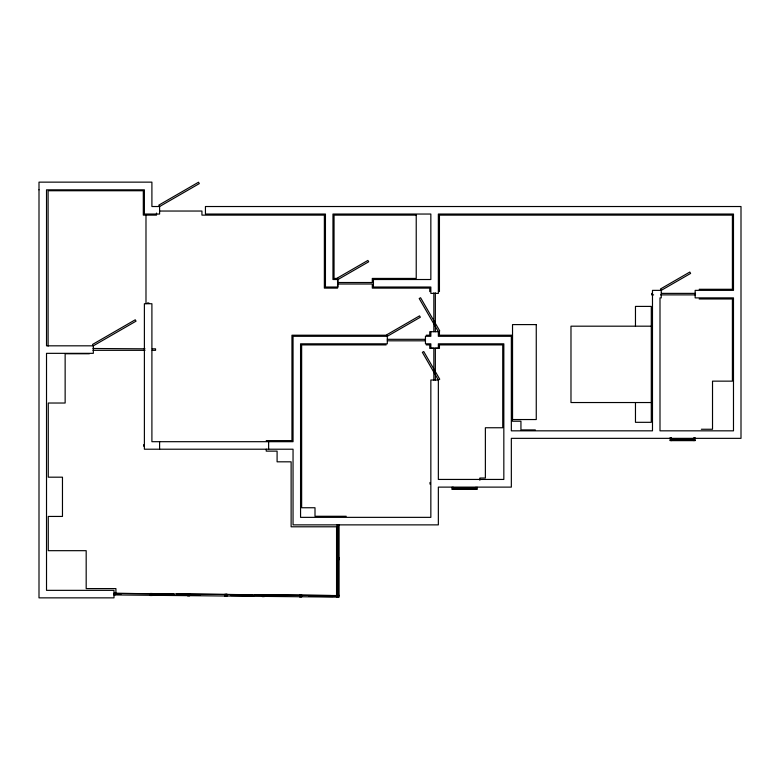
<?xml version="1.0" encoding="UTF-8"?>
<svg xmlns="http://www.w3.org/2000/svg" width="780" height="780" viewBox="0 0 780 780"><rect width="100%" height="100%" fill="white"/><g stroke="black" fill="none" stroke-linecap="round" stroke-linejoin="round"><path stroke-width="1.17" d="M337.964 597.149L337.984 595.569L113.89 593.346L113.88 594.925L337.964 597.109M438.35 331.685L439.725 330.895L420.586 297.736L419.211 298.526L438.35 331.685L438.35 336.297L511.339 336.297L511.339 430.833L652.48 430.833L652.48 290.365L661.245 290.365L690.612 273.419L689.812 272.044L660.455 289L661.245 290.365L661.245 297.882L659.997 297.882L659.997 430.833L733.483 430.833L733.483 297.882L695.155 297.882L695.155 290.365L733.483 290.365L733.483 214.042L438.35 214.042L438.35 293.397L430.843 293.397L430.843 287.03L373.435 287.03L373.435 279.513L430.843 279.513L430.843 214.042L332.962 214.042L332.962 279.513L337.984 279.513L368.686 261.787L367.897 260.423L337.194 278.138L337.984 279.513L337.984 287.03L325.445 287.03L325.445 214.042L205.442 214.042L205.442 206.524L741 206.524L741 438.35L511.339 438.35L511.339 487.12L438.35 487.12L438.35 524.872L293.046 524.872L293.046 449.212L144.388 449.212L144.388 303.732L151.905 303.732L151.905 441.694L293.046 441.694L293.046 336.297L387.299 336.297L420.332 317.226L419.543 315.861L386.51 334.932L387.299 336.297L387.299 343.814L300.563 343.814L300.563 517.355L430.843 517.355L430.843 380.006L438.35 380.006L439.725 379.216L423.745 351.536L422.37 352.326L438.35 380.006L438.35 479.437L503.831 479.437L503.831 343.814L438.35 343.814L438.35 348.036L430.843 348.036L430.843 343.814L425.451 343.814L425.451 336.297L430.843 336.297L430.843 331.685M160.085 211.039L201.932 211.039L201.932 215.124L324.363 215.124L324.363 288.113L337.555 288.113L337.555 284.017L372.294 284.017L372.294 288.113L429.751 288.113L429.751 291.623M699.163 289.282L732.4 289.282L732.4 215.124L439.442 215.124L439.442 291.623M661.459 293.377L695.506 293.377M653.601 294.879L651.729 294.879L651.729 293.377M660.601 294.879L695.545 294.879M699.163 298.974L732.4 298.974L732.4 381.147L712.52 381.147L712.52 429.253L701.327 429.253M147.4 302.981L148.902 302.981M651.29 326.186L570.98 326.186L570.98 402.538L651.29 402.538M386.159 335.215L291.954 335.215L291.954 440.612L266.233 440.612M426.241 335.215L429.751 335.215L429.751 331.705L439.442 331.705L439.442 335.215L512.431 335.215L512.431 421.229L520.942 421.229L520.942 429.916L535.314 429.916M387.377 339.31L425.032 339.31M387.377 340.811L425.032 340.811M386.159 344.906L301.645 344.906L301.645 507.751L315.003 507.751L315.003 516.272L346.242 516.272M426.241 344.906L429.751 344.906L429.751 348.406L433.846 348.406L433.846 380.094M92.976 348.494L144.982 348.826M152.227 348.826L155.551 348.826L155.551 350.327L152.227 350.327M92.986 350.327L144.982 350.327M89.359 353.759L65.14 353.759L65.14 403.026L48.272 403.026L48.272 477.185L62.468 477.185L62.468 516.438L48.272 516.438L48.272 550.68L86.18 550.68L86.18 588.588L115.918 588.588L115.918 593.404M671.346 439.403L693.908 439.403M670.157 440.329L695.097 440.329M452.088 487.481L453.268 487.481M453.268 488.095L475.839 488.095M452.088 489.011L477.029 489.011M113.89 593.375L173.57 593.97M176.534 593.999L251.696 594.75M255.167 594.779L330.681 595.53M334.132 595.569L336.765 595.588M113.89 593.892L121.192 593.97M177.216 594.526L200.353 594.75M255.157 595.296L278.304 595.53M334.327 596.086L336.765 596.105M151.632 594.74L174.778 594.974M230.802 595.53L253.939 595.764M308.744 596.3L333.099 596.544M695.097 437.56L695.097 440.632L670.157 440.632L670.157 437.56M693.908 437.56L693.908 440.632M671.346 437.56L671.346 440.632M635.466 326.186L635.466 306.404L651.29 306.404L651.29 422.321L635.466 422.321L635.466 402.538M479.856 480.236L479.856 478.023L485.374 478.023L485.374 427.752L502.739 427.752L502.739 344.906L439.442 344.906L439.442 348.406L435.347 348.406L435.347 380.094M477.029 487.178L477.029 489.313L452.088 489.313L452.088 487.178M475.839 487.266L475.839 489.313M453.268 487.266L453.268 489.313M435.347 292.841L435.347 331.705M433.846 292.841L433.846 331.705M430.004 482.45L430.004 484.117M338.764 524.696L338.764 596.359L337.184 596.359L337.184 524.696M338.735 524.696L338.735 557.495M338.735 559.923L338.735 595.14M338.218 524.696L338.218 557.495M338.218 559.923L338.218 595.14M336.55 595.588L336.55 526.792L291.125 526.792L291.125 461.819L277.095 461.819L277.095 451.132L266.233 451.132L266.233 449.163M268.632 441.694L268.632 449.212M159.598 441.694L159.598 449.212M156.497 213.076L156.497 215.124L143.305 215.124L143.305 190.739L48.107 190.739L48.107 346.076M145.987 215.124L145.987 303.635M143.637 444.697L143.637 446.199M114.874 593.141L114.874 595.12M39 189.823L39 597.86L113.997 597.86L113.997 590.343L46.517 590.343L46.517 353.34L93.327 353.34L93.327 345.823L92.537 344.448L135.242 319.79L136.032 321.165L93.327 345.823L46.517 345.823L46.517 189.823L144.388 189.823L144.388 214.042L159.598 214.042L159.598 206.524L158.808 205.15L198.51 182.227L199.3 183.602L159.598 206.524L151.905 206.524L151.905 182.14L39 182.14L39 189.823M416.227 215.124L334.045 215.124L334.045 278.431L337.555 278.431L337.555 282.516L372.294 282.516L372.294 278.431L416.227 278.431L416.227 215.124M536.26 324.597L512.528 324.597L512.528 419.543L536.26 419.543L536.26 324.597M338.969 557.719L336.989 557.719L336.989 559.699L338.969 559.699L338.969 557.719M152.227 593.512L150.248 593.512L150.248 595.491L152.227 595.491L152.227 593.512M189.569 593.882L187.59 593.882L187.59 595.861L189.569 595.861L189.569 593.882M226.922 594.253L224.942 594.253L224.942 596.232L226.922 596.232L226.922 594.253M264.264 594.623L262.294 594.623L262.294 596.602L264.264 596.602L264.264 594.623M301.616 594.994L299.637 594.994L299.637 596.973L301.616 596.973L301.616 594.994M338.969 595.364L336.989 595.364L336.989 597.343L338.969 597.343L338.969 595.364"/></g></svg>
